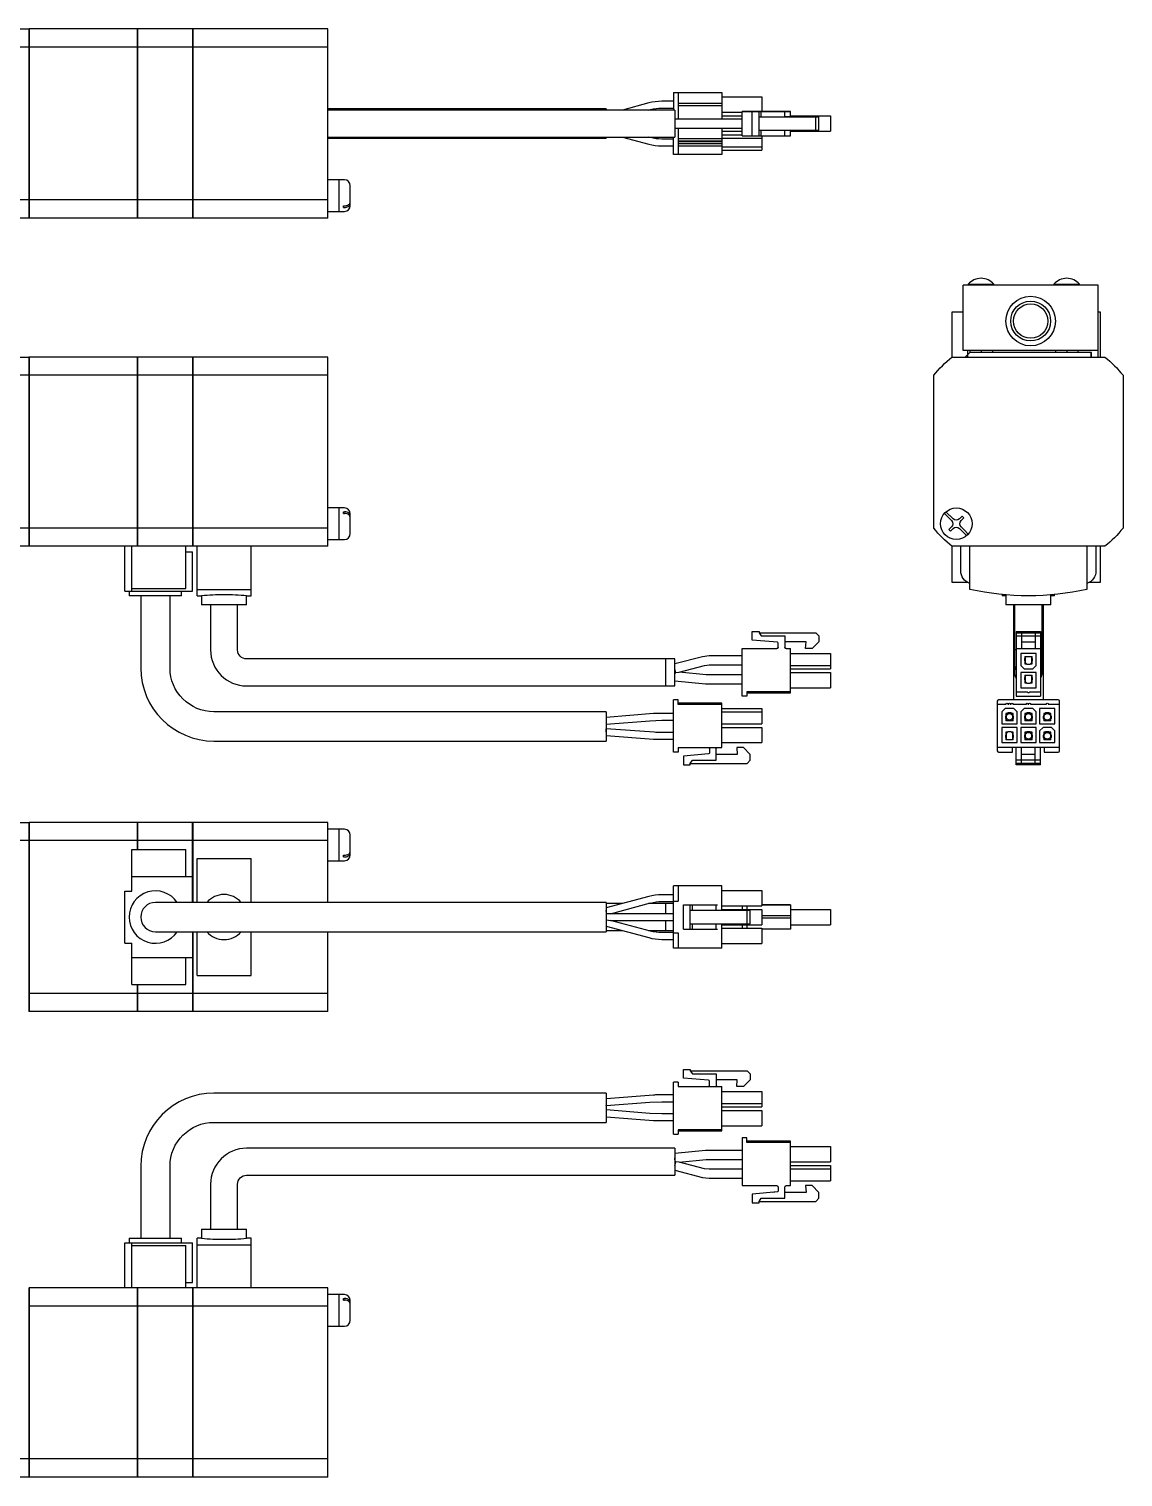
# Model space of a CAD drawing. Extents: x 0 to 561, y -8 to 349.
# Drawn here: x 318.6 to 561.3, y 27.5 to 349 of the extents above; entities that cross this region are included whole.
import ezdxf

# ---------------------------------------------------------------- set-up
doc = ezdxf.new("R2010")
doc.units = 0
doc.header["$LTSCALE"] = 0.5
doc.layers.add('MSM_CONTINUOUS', color=7, linetype='CONTINUOUS')

msp = doc.modelspace()

# ---------------------------------------------------------------- linework, layer by layer
at = {"layer": 'MSM_CONTINUOUS'}
for p, q in [((299.87, 349), (318.57, 349)), ((318.57, 349), (318.57, 307)), ((318.62, 348.95), (318.57, 348.95)), ((318.62, 349), (318.62, 307)), ((342.57, 349), (318.62, 349)), ((342.57, 349), (342.57, 307)), ((342.62, 348.95), (342.57, 348.95)), ((342.62, 349), (342.62, 307)), ((354.87, 349), (342.62, 349)), ((354.87, 349), (354.87, 307)), ((354.92, 348.95), (354.87, 348.95)), ((354.92, 349), (354.92, 307)), ((384.87, 349), (354.92, 349)), ((384.87, 307), (384.87, 349)), ((318.57, 344.97), (309.87, 344.97)), ((318.62, 344.72), (318.57, 344.72)), ((342.57, 344.97), (318.62, 344.97)), ((342.62, 344.72), (342.57, 344.72)), ((354.87, 344.97), (342.62, 344.97)), ((354.92, 344.72), (354.87, 344.72)), ((384.87, 344.97), (354.92, 344.97)), ((461.62, 334.9), (461.62, 331)), ((461.62, 334.9), (472.32, 334.9)), ((462.62, 334.9), (462.62, 329)), ((472.32, 334.9), (472.32, 329)), ((446.62, 331.25), (384.87, 331.25)), ((445.62, 331.25), (445.62, 331)), ((446.62, 331.25), (446.62, 331)), ((456.11, 332.58), (450.25, 331)), ((461.62, 332.95), (458.99, 332.95)), ((458.99, 331.45), (461.62, 331.45)), ((472.32, 332.45), (462.62, 332.45)), ((472.32, 331.95), (462.62, 331.95)), ((472.32, 333.9), (481.22, 333.9)), ((481.22, 333.9), (481.22, 330.7)), ((461.87, 331), (384.87, 331)), ((456.04, 331), (456.5, 331.13)), ((461.87, 331), (461.87, 325)), ((468.78, 329), (461.87, 329)), ((468.25, 329), (461.87, 329)), ((469.51, 329), (468.25, 329)), ((468.97, 329), (468.78, 329)), ((476.87, 329), (468.97, 329)), ((476.87, 329), (469.51, 329)), ((472.32, 330.5), (476.87, 330.5)), ((472.32, 329.7), (476.87, 329.7)), ((476.87, 330.7), (484.52, 330.7)), ((476.87, 330.7), (476.87, 330.7)), ((477.87, 330.7), (476.87, 330.7)), ((476.87, 325.3), (476.87, 330.7)), ((487.57, 330.7), (477.87, 330.7)), ((479.07, 325.3), (479.07, 330.7)), ((479.07, 330.7), (480.57, 330.7)), ((484.64, 330.7), (479.07, 330.7)), ((480.57, 325.3), (480.57, 330.7)), ((480.57, 330.7), (481.07, 330.7)), ((480.57, 329.5), (493.17, 329.5)), ((481.07, 329.5), (481.07, 330.7)), ((481.07, 330.7), (486.32, 330.7)), ((484.52, 330.7), (484.82, 330.7)), ((484.82, 330.7), (484.64, 330.7)), ((486.32, 329.5), (486.32, 330.7)), ((486.32, 330.7), (486.62, 330.7)), ((486.62, 329.5), (486.32, 329.5)), ((491.01, 329.5), (486.32, 329.5)), ((486.62, 330.7), (487.57, 330.7)), ((487.57, 329.5), (487.57, 330.7)), ((487.57, 330.7), (487.57, 330.7)), ((487.57, 329.7), (496.47, 329.7)), ((487.57, 329.7), (496.47, 329.7)), ((487.57, 329.7), (496.47, 329.7)), ((490.87, 329.5), (491.01, 329.5)), ((492.37, 329.5), (491.01, 329.5)), ((493.87, 329.5), (492.37, 329.5)), ((493.17, 326.5), (493.17, 329.5)), ((493.17, 329.5), (493.87, 329.5)), ((493.87, 326.5), (493.87, 329.5)), ((496.47, 329.7), (496.47, 326.3)), ((384.87, 325), (461.87, 325)), ((384.87, 324.75), (446.62, 324.75)), ((445.62, 325), (445.62, 324.75)), ((446.62, 325), (446.62, 324.75)), ((450.25, 325), (456.11, 323.43)), ((456.5, 324.88), (456.04, 325)), ((461.62, 321.1), (461.62, 325)), ((461.87, 327), (468.25, 327)), ((462.62, 327), (462.62, 321.1)), ((468.25, 327), (469.51, 327)), ((469.51, 327), (476.87, 327)), ((472.32, 327), (472.32, 321.1)), ((472.32, 326.3), (476.87, 326.3)), ((472.32, 325.5), (476.87, 325.5)), ((472.32, 324.75), (481.22, 324.75)), ((476.87, 325.3), (479.07, 325.3)), ((479.07, 325.3), (480.57, 325.3)), ((480.57, 326.5), (493.17, 326.5)), ((480.57, 325.3), (481.07, 325.3)), ((481.07, 325.3), (481.07, 326.5)), ((481.07, 325.3), (486.32, 325.3)), ((481.22, 325.3), (481.22, 322.1)), ((486.32, 325.3), (486.32, 326.5)), ((486.32, 325.3), (486.62, 325.3)), ((486.62, 325.3), (487.57, 325.3)), ((487.57, 325.3), (487.57, 326.5)), ((487.57, 326.3), (496.47, 326.3)), ((493.17, 326.5), (493.87, 326.5)), ((461.62, 324.55), (459, 324.55)), ((459, 323.05), (461.62, 323.05)), ((472.32, 324.6), (462.62, 324.6)), ((472.32, 324.1), (462.62, 324.1)), ((472.32, 324.05), (462.62, 324.05)), ((472.32, 323.55), (462.62, 323.55)), ((472.32, 323.5), (462.62, 323.5)), ((472.32, 323), (462.62, 323)), ((472.32, 322.85), (481.22, 322.85)), ((472.32, 322.1), (481.22, 322.1)), ((472.32, 321.1), (461.62, 321.1)), ((387.37, 315.5), (384.87, 315.5)), ((387.37, 308.5), (387.37, 315.5)), ((387.42, 315.45), (387.37, 315.45)), ((387.42, 308.5), (387.42, 315.5)), ((388.57, 315.5), (387.42, 315.5)), ((389.87, 309.8), (389.87, 314.2)), ((318.57, 311.03), (309.87, 311.03)), ((318.62, 311.29), (318.57, 311.29)), ((342.57, 311.03), (318.62, 311.03)), ((342.62, 311.29), (342.57, 311.29)), ((354.87, 311.03), (342.62, 311.03)), ((354.92, 311.29), (354.87, 311.29)), ((384.87, 311.03), (354.92, 311.03)), ((388.37, 309.71), (388.57, 309.71)), ((388.37, 309.36), (388.37, 309.71)), ((388.37, 309.36), (388.57, 309.36)), ((318.57, 307), (303.37, 307)), ((318.62, 307.05), (318.57, 307.05)), ((342.57, 307), (318.62, 307)), ((342.62, 307.05), (342.57, 307.05)), ((354.87, 307), (342.62, 307)), ((354.92, 307.05), (354.87, 307.05)), ((384.87, 307), (354.92, 307)), ((384.87, 308.5), (387.37, 308.5)), ((387.37, 308.55), (387.42, 308.55)), ((387.42, 308.5), (388.57, 308.5)), ((525.85, 277.65), (525.85, 292.15)), ((555.85, 292.15), (525.85, 292.15)), ((527, 292.31), (532.7, 292.31)), ((527, 292.31), (527, 292.15)), ((532.7, 292.15), (532.7, 292.31)), ((546, 292.31), (551.7, 292.31)), ((546, 292.31), (546, 292.15)), ((551.7, 292.15), (551.7, 292.31)), ((555.85, 276.15), (555.85, 292.15)), ((523.35, 286.15), (523.35, 276.15)), ((525.85, 286.15), (523.35, 286.15)), ((556.35, 286.15), (555.85, 286.15)), ((556.35, 276.15), (556.35, 286.15)), ((555.85, 277.65), (525.85, 277.65)), ((527.35, 277.15), (526.35, 276.15)), ((526.85, 277.65), (526.85, 276.15)), ((527.35, 277.65), (527.35, 277.15)), ((554.35, 277.15), (527.35, 277.15)), ((529.85, 277.65), (529.85, 277.15)), ((532.35, 277.65), (532.35, 277.15)), ((546.35, 277.65), (546.35, 277.15)), ((548.85, 277.65), (548.85, 277.15)), ((551.35, 277.65), (551.35, 277.15)), ((554.25, 276.15), (554.25, 277.15)), ((554.35, 276.15), (554.35, 277.15)), ((299.87, 276.15), (318.57, 276.15)), ((318.57, 276.15), (318.57, 234.15)), ((318.62, 276.1), (318.57, 276.1)), ((318.62, 276.15), (318.62, 234.15)), ((342.57, 276.15), (318.62, 276.15)), ((342.57, 276.15), (342.57, 234.15)), ((342.62, 276.1), (342.57, 276.1)), ((342.62, 276.15), (342.62, 234.15)), ((354.87, 276.15), (342.62, 276.15)), ((354.87, 276.15), (354.87, 234.15)), ((354.92, 276.1), (354.87, 276.1)), ((354.92, 276.15), (354.92, 234.15)), ((384.87, 276.15), (354.92, 276.15)), ((384.87, 234.15), (384.87, 276.15)), ((523.38, 276.15), (557.32, 276.15)), ((318.57, 272.12), (309.87, 272.12)), ((318.62, 271.87), (318.57, 271.87)), ((342.57, 272.12), (318.62, 272.12)), ((342.62, 271.87), (342.57, 271.87)), ((354.87, 272.12), (342.62, 272.12)), ((354.92, 271.87), (354.87, 271.87)), ((384.87, 272.12), (354.92, 272.12)), ((519.35, 238.18), (519.35, 272.12)), ((561.35, 272.12), (561.35, 238.18)), ((387.37, 242.65), (384.87, 242.65)), ((387.37, 235.65), (387.37, 242.65)), ((387.42, 242.6), (387.37, 242.6)), ((387.42, 235.65), (387.42, 242.65)), ((388.57, 242.65), (387.42, 242.65)), ((388.37, 241.8), (388.57, 241.8)), ((388.37, 241.45), (388.37, 241.8)), ((388.37, 241.45), (388.57, 241.45)), ((389.87, 236.95), (389.87, 241.35)), ((523.29, 239.86), (521.7, 241.45)), ((522.06, 241.8), (523.64, 240.21)), ((318.57, 238.18), (309.87, 238.18)), ((318.62, 238.44), (318.57, 238.44)), ((342.57, 238.18), (318.62, 238.18)), ((342.62, 238.44), (342.57, 238.44)), ((354.87, 238.18), (342.62, 238.18)), ((354.92, 238.44), (354.87, 238.44)), ((384.87, 238.18), (354.92, 238.18)), ((522.69, 237.85), (523.29, 238.45)), ((523.64, 238.09), (523.04, 237.49)), ((525.05, 240.21), (525.66, 240.82)), ((525.72, 237.43), (525.05, 238.09)), ((526.01, 240.46), (525.41, 239.86)), ((525.41, 238.45), (526.07, 237.79)), ((525.66, 240.82), (526.01, 240.46)), ((384.87, 235.65), (387.37, 235.65)), ((387.37, 235.7), (387.42, 235.7)), ((387.42, 235.65), (388.57, 235.65)), ((523.04, 237.49), (522.69, 237.85)), ((526.64, 236.51), (525.72, 237.43)), ((526.07, 237.79), (526.99, 236.86)), ((318.57, 234.15), (299.87, 234.15)), ((318.62, 234.2), (318.57, 234.2)), ((354.87, 234.15), (318.62, 234.15)), ((339.87, 224.15), (339.87, 234.15)), ((341.37, 224.15), (341.37, 234.15)), ((342.62, 234.2), (342.57, 234.2)), ((353.37, 224.75), (353.37, 234.15)), ((353.37, 232.95), (354.87, 232.95)), ((354.92, 234.2), (354.87, 234.2)), ((354.87, 224.15), (354.87, 232.95)), ((384.87, 234.15), (354.92, 234.15)), ((355.87, 223.16), (355.87, 234.15)), ((367.87, 223.16), (367.87, 234.15)), ((523.35, 234.18), (523.35, 226.15)), ((557.32, 234.15), (523.38, 234.15)), ((525.35, 228.73), (525.35, 234.15)), ((527.35, 224.58), (527.35, 234.15)), ((553.35, 234.15), (553.35, 224.58)), ((555.35, 234.15), (555.35, 228.73)), ((556.35, 226.15), (556.35, 234.15)), ((523.35, 226.15), (526.82, 226.15)), ((553.88, 226.15), (556.35, 226.15)), ((339.87, 224.15), (354.87, 224.15)), ((340.8, 224.15), (340.8, 223.15)), ((352.44, 223.15), (340.8, 223.15)), ((341.37, 224.75), (353.37, 224.75)), ((343.37, 223.15), (343.37, 207.15)), ((349.87, 207.15), (349.87, 223.15)), ((352.44, 223.15), (352.44, 224.15)), ((355.87, 224.58), (367.87, 224.58)), ((355.87, 223.16), (356.87, 223.16)), ((356.87, 223.16), (356.87, 221.15)), ((366.87, 223.16), (367.87, 223.16)), ((366.87, 221.15), (366.87, 223.16)), ((534.53, 223.44), (534.53, 223.15)), ((535.35, 223.15), (534.53, 223.15)), ((535.35, 223.37), (535.35, 221.15)), ((545.35, 221.15), (545.35, 223.37)), ((546.17, 223.15), (545.35, 223.15)), ((546.17, 223.15), (546.17, 223.44)), ((366.87, 221.15), (356.87, 221.15)), ((358.87, 221.15), (358.87, 211.15)), ((364.87, 211.15), (364.87, 221.15)), ((545.35, 221.15), (535.35, 221.15)), ((537.1, 200.05), (537.1, 221.15)), ((537.35, 206.15), (537.35, 221.15)), ((543.35, 221.15), (543.35, 206.15)), ((543.6, 221.15), (543.6, 200.05)), ((479.07, 213.34), (479.07, 215.25)), ((479.07, 215.25), (480.57, 215.25)), ((479.07, 215.25), (480.57, 215.25)), ((484.64, 212.85), (479.07, 213.34)), ((480.57, 215.25), (480.57, 214.95)), ((480.57, 214.95), (481.07, 214.25)), ((480.57, 214.95), (493.17, 214.95)), ((480.57, 214.95), (493.17, 214.95)), ((481.07, 214.25), (486.32, 214.25)), ((484.82, 211.75), (484.82, 212.65)), ((486.32, 214.25), (486.32, 211.75)), ((491.01, 212.95), (486.32, 212.95)), ((490.87, 211.45), (491.01, 212.95)), ((490.87, 211.45), (491.01, 212.95)), ((493.87, 212.95), (492.37, 211.45)), ((493.17, 214.95), (493.87, 214.25)), ((493.17, 214.95), (493.87, 214.25)), ((493.87, 214.25), (493.87, 212.95)), ((537.65, 215.25), (537.65, 200.85)), ((537.65, 215.25), (543.05, 215.25)), ((537.65, 214.95), (543.05, 214.95)), ((537.65, 214.25), (543.05, 214.25)), ((538.85, 214.95), (538.85, 211.45)), ((538.85, 212.95), (541.85, 212.95)), ((541.85, 214.95), (541.85, 211.45)), ((543.05, 215.25), (543.05, 200.85)), ((461.87, 209.15), (366.87, 209.15)), ((459.87, 203.15), (459.87, 209.15)), ((468, 209.63), (461.87, 208.04)), ((461.87, 203.15), (461.87, 209.15)), ((469.51, 209.83), (468, 209.63)), ((476.87, 209.83), (469.51, 209.83)), ((476.87, 211.45), (484.52, 211.45)), ((476.87, 200.85), (476.87, 211.45)), ((476.87, 211.45), (484.52, 211.45)), ((484.53, 211.45), (484.52, 211.45)), ((486.62, 211.45), (487.57, 211.45)), ((486.62, 211.45), (487.57, 211.45)), ((486.62, 211.45), (486.62, 211.45)), ((487.57, 201.6), (487.57, 211.45)), ((487.57, 210.35), (496.47, 210.35)), ((487.57, 210.35), (496.47, 210.35)), ((492.37, 211.45), (490.87, 211.45)), ((496.47, 210.35), (496.47, 206.95)), ((537.35, 209.15), (537.1, 209.15)), ((537.65, 211.15), (537.35, 211.15)), ((537.65, 211.45), (543.05, 211.45)), ((538.65, 210.35), (538.65, 207.7)), ((542.05, 210.35), (538.65, 210.35)), ((539.45, 209.2), (539.45, 208.7)), ((539.6, 209.2), (539.45, 209.2)), ((539.55, 209.7), (541.15, 209.7)), ((539.55, 209.7), (539.55, 209.2)), ((539.6, 209.7), (539.6, 208.33)), ((541.1, 208.33), (541.1, 209.7)), ((541.1, 209.2), (541.25, 209.2)), ((541.15, 209.2), (541.15, 209.7)), ((541.25, 208.7), (541.25, 209.2)), ((542.05, 207.7), (542.05, 210.35)), ((543.35, 211.15), (543.05, 211.15)), ((543.6, 209.15), (543.35, 209.15)), ((462.09, 206.16), (461.87, 207)), ((462.09, 206.16), (461.87, 207)), ((461.87, 205.3), (461.97, 206.3)), ((462.06, 206.29), (461.97, 206.3)), ((462.09, 206.16), (462.82, 206.22)), ((462.82, 206.22), (468.51, 207.7)), ((468.87, 205.63), (462.82, 206.22)), ((468.51, 207.7), (469.51, 207.83)), ((469.51, 207.83), (476.87, 207.83)), ((487.57, 207.7), (496.47, 207.7)), ((487.57, 206.95), (496.47, 206.95)), ((487.57, 206.15), (496.47, 206.15)), ((487.57, 206.15), (496.47, 206.15)), ((496.47, 206.15), (496.47, 202.75)), ((538.65, 207.7), (539.4, 206.95)), ((542.05, 206.15), (538.65, 206.15)), ((538.65, 206.15), (538.65, 202.75)), ((539.4, 206.95), (541.3, 206.95)), ((539.45, 208.7), (539.6, 208.7)), ((539.55, 208.7), (539.55, 208.05)), ((539.55, 208.05), (539.87, 208.05)), ((539.6, 208.33), (539.97, 207.95)), ((539.97, 207.95), (540.72, 207.95)), ((540.72, 207.95), (541.1, 208.33)), ((540.82, 208.05), (541.15, 208.05)), ((541.1, 208.7), (541.25, 208.7)), ((541.15, 208.05), (541.15, 208.7)), ((541.3, 206.95), (542.05, 207.7)), ((542.05, 202.75), (542.05, 206.15)), ((366.87, 203.15), (461.87, 203.15)), ((461.87, 204.3), (468.68, 203.64)), ((468.68, 203.64), (468.97, 203.63)), ((468.97, 205.63), (468.87, 205.63)), ((476.87, 205.63), (468.97, 205.63)), ((468.97, 203.63), (476.87, 203.63)), ((487.57, 202.75), (496.47, 202.75)), ((538.65, 202.75), (542.05, 202.75)), ((539.6, 205), (539.45, 205)), ((539.45, 205), (539.45, 204.5)), ((539.45, 204.5), (539.6, 204.5)), ((539.55, 205.5), (539.55, 205)), ((539.55, 205.5), (541.15, 205.5)), ((539.55, 204.5), (539.55, 203.85)), ((539.55, 203.85), (539.87, 203.85)), ((539.6, 205.5), (539.6, 204.13)), ((539.6, 204.13), (539.97, 203.75)), ((539.97, 203.75), (540.72, 203.75)), ((540.72, 203.75), (541.1, 204.13)), ((540.82, 203.85), (541.15, 203.85)), ((541.1, 204.13), (541.1, 205.5)), ((541.1, 205), (541.25, 205)), ((541.1, 204.5), (541.25, 204.5)), ((541.15, 205), (541.15, 205.5)), ((541.15, 203.85), (541.15, 204.5)), ((541.25, 204.5), (541.25, 205)), ((461.62, 188.45), (461.62, 200.05)), ((462.62, 200.05), (461.62, 200.05)), ((462.62, 199.05), (462.62, 200.05)), ((477.87, 200.85), (476.87, 200.85)), ((487.57, 201.85), (477.87, 201.85)), ((477.87, 201.85), (477.87, 200.85)), ((477.87, 201.6), (487.57, 201.6)), ((533.45, 199.75), (533.45, 188.75)), ((546.95, 200.05), (533.75, 200.05)), ((537.65, 201.85), (540.1, 201.85)), ((537.65, 200.85), (543.05, 200.85)), ((540.6, 201.85), (543.05, 201.85)), ((547.25, 188.75), (547.25, 199.75)), ((446.62, 197.4), (359.62, 197.4)), ((446.62, 197.4), (446.62, 190.9)), ((457.17, 196.99), (446.62, 196.16)), ((461.62, 197.03), (458.02, 197.03)), ((472.32, 199.3), (462.62, 199.3)), ((472.32, 199.05), (462.62, 199.05)), ((472.32, 189.45), (472.32, 199.3)), ((472.32, 198.15), (481.22, 198.15)), ((472.32, 197.4), (481.22, 197.4)), ((481.22, 198.15), (481.22, 194.75)), ((535.35, 199.05), (533.45, 199.05)), ((535.2, 198.15), (534.45, 197.4)), ((534.45, 197.4), (534.45, 194.75)), ((537.1, 198.15), (535.2, 198.15)), ((535.4, 196.4), (535.25, 196.4)), ((535.25, 196.4), (535.25, 195.9)), ((535.35, 197.05), (535.35, 196.4)), ((535.67, 197.05), (535.35, 197.05)), ((535.67, 197.05), (535.4, 196.78)), ((535.4, 196.78), (535.4, 195.4)), ((535.77, 197.15), (535.67, 197.05)), ((536.52, 197.15), (535.77, 197.15)), ((535.9, 199.05), (535.85, 199.05)), ((536.36, 197), (536.81, 196.86)), ((536.45, 199.05), (536.4, 199.05)), ((536.9, 196.78), (536.52, 197.15)), ((536.95, 197.05), (536.62, 197.05)), ((536.9, 195.4), (536.9, 196.78)), ((537.05, 196.4), (536.9, 196.4)), ((539.82, 199.05), (536.95, 199.05)), ((536.95, 196.4), (536.95, 197.05)), ((537.05, 195.9), (537.05, 196.4)), ((537.85, 197.4), (537.1, 198.15)), ((537.85, 194.75), (537.85, 197.4)), ((539.4, 198.15), (538.65, 197.4)), ((538.65, 197.4), (538.65, 194.75)), ((541.3, 198.15), (539.4, 198.15)), ((539.6, 196.4), (539.45, 196.4)), ((539.45, 196.4), (539.45, 195.9)), ((539.87, 197.05), (539.55, 197.05)), ((539.55, 197.05), (539.55, 196.4)), ((539.97, 197.15), (539.6, 196.78)), ((539.6, 196.78), (539.6, 195.4)), ((540.72, 197.15), (539.97, 197.15)), ((540.37, 199.05), (540.32, 199.05)), ((541.1, 196.78), (540.72, 197.15)), ((541.15, 197.05), (540.82, 197.05)), ((544.3, 199.05), (540.87, 199.05)), ((541.1, 195.4), (541.1, 196.78)), ((541.25, 196.4), (541.1, 196.4)), ((541.15, 196.4), (541.15, 197.05)), ((541.25, 195.9), (541.25, 196.4)), ((542.05, 197.4), (541.3, 198.15)), ((542.05, 194.75), (542.05, 197.4)), ((546.25, 198.15), (542.85, 198.15)), ((542.85, 198.15), (542.85, 194.75)), ((543.8, 196.4), (543.65, 196.4)), ((543.65, 196.4), (543.65, 195.9)), ((544.07, 197.05), (543.75, 197.05)), ((543.75, 197.05), (543.75, 196.4)), ((544.17, 197.15), (543.8, 196.78)), ((543.8, 196.78), (543.8, 195.4)), ((544.33, 197), (543.88, 196.86)), ((544.92, 197.15), (544.17, 197.15)), ((547.25, 199.05), (544.8, 199.05)), ((545.3, 196.78), (544.92, 197.15)), ((545.35, 197.05), (545.02, 197.05)), ((545.3, 195.4), (545.3, 196.78)), ((545.45, 196.4), (545.3, 196.4)), ((545.35, 196.4), (545.35, 197.05)), ((545.45, 195.9), (545.45, 196.4)), ((546.25, 194.75), (546.25, 198.15)), ((446.62, 192.9), (446.68, 193.65)), ((446.68, 193.65), (446.62, 193.63)), ((446.68, 194.66), (456.36, 195.43)), ((457.31, 192.85), (446.68, 193.65)), ((456.36, 195.43), (459, 195.53)), ((459, 195.53), (461.62, 195.53)), ((472.32, 194.75), (481.22, 194.75)), ((472.32, 193.95), (481.22, 193.95)), ((481.22, 193.95), (481.22, 190.55)), ((534.45, 194.75), (537.85, 194.75)), ((534.45, 193.95), (534.45, 190.55)), ((537.85, 193.95), (534.45, 193.95)), ((535.25, 195.9), (535.4, 195.9)), ((535.35, 195.9), (535.35, 195.4)), ((536.95, 195.4), (535.35, 195.4)), ((535.77, 192.95), (535.67, 192.85)), ((536.52, 192.95), (535.77, 192.95)), ((536.46, 195.4), (535.93, 195.56)), ((536.9, 192.58), (536.52, 192.95)), ((537.05, 195.9), (536.9, 195.9)), ((536.95, 195.4), (536.95, 195.9)), ((537.85, 190.55), (537.85, 193.95)), ((538.65, 194.75), (542.05, 194.75)), ((538.65, 193.95), (538.65, 190.55)), ((542.05, 193.95), (538.65, 193.95)), ((539.45, 195.9), (539.6, 195.9)), ((539.55, 195.9), (539.55, 195.4)), ((541.15, 195.4), (539.55, 195.4)), ((539.6, 195.4), (539.6, 195.49)), ((539.97, 192.95), (539.6, 192.58)), ((540.72, 192.95), (539.97, 192.95)), ((540.82, 192.85), (540.72, 192.95)), ((541.09, 195.4), (541.1, 195.49)), ((541.25, 195.9), (541.1, 195.9)), ((541.15, 195.4), (541.15, 195.9)), ((542.05, 190.55), (542.05, 193.95)), ((542.85, 194.75), (546.25, 194.75)), ((543.6, 193.95), (542.85, 193.2)), ((542.85, 193.2), (542.85, 190.55)), ((545.5, 193.95), (543.6, 193.95)), ((543.65, 195.9), (543.8, 195.9)), ((543.75, 195.9), (543.75, 195.4)), ((545.35, 195.4), (543.75, 195.4)), ((544.17, 192.95), (544.07, 192.85)), ((544.92, 192.95), (544.17, 192.95)), ((544.75, 192.8), (544.2, 192.95)), ((544.24, 195.4), (544.76, 195.56)), ((545.02, 192.85), (544.92, 192.95)), ((545.45, 195.9), (545.3, 195.9)), ((545.35, 195.4), (545.35, 195.9)), ((546.25, 193.2), (545.5, 193.95)), ((546.25, 190.55), (546.25, 193.2)), ((359.62, 190.9), (446.62, 190.9)), ((446.62, 192.15), (457.19, 191.36)), ((461.62, 192.83), (458, 192.83)), ((458, 191.33), (461.62, 191.33)), ((472.32, 190.55), (481.22, 190.55)), ((534.45, 190.55), (537.85, 190.55)), ((535.4, 192.2), (535.25, 192.2)), ((535.25, 192.2), (535.25, 191.7)), ((535.25, 191.7), (535.4, 191.7)), ((535.35, 192.85), (535.35, 192.2)), ((535.67, 192.85), (535.35, 192.85)), ((535.35, 191.7), (535.35, 191.2)), ((536.95, 191.2), (535.35, 191.2)), ((535.67, 192.85), (535.4, 192.58)), ((535.4, 192.58), (535.4, 191.2)), ((536.95, 192.85), (536.62, 192.85)), ((536.9, 191.2), (536.9, 192.58)), ((537.05, 192.2), (536.9, 192.2)), ((537.05, 191.7), (536.9, 191.7)), ((536.95, 192.2), (536.95, 192.85)), ((536.95, 191.2), (536.95, 191.7)), ((537.05, 191.7), (537.05, 192.2)), ((538.65, 190.55), (542.05, 190.55)), ((539.6, 192.2), (539.45, 192.2)), ((539.45, 192.2), (539.45, 191.7)), ((539.45, 191.7), (539.6, 191.7)), ((539.87, 192.85), (539.55, 192.85)), ((539.55, 192.85), (539.55, 192.2)), ((539.55, 191.7), (539.55, 191.2)), ((541.15, 191.2), (539.55, 191.2)), ((539.6, 192.58), (539.6, 191.2)), ((541.15, 192.85), (540.82, 192.85)), ((541.1, 192.58), (540.82, 192.85)), ((541.1, 191.2), (541.1, 192.58)), ((541.25, 192.2), (541.1, 192.2)), ((541.25, 191.7), (541.1, 191.7)), ((541.15, 192.2), (541.15, 192.85)), ((541.15, 191.2), (541.15, 191.7)), ((541.25, 191.7), (541.25, 192.2)), ((542.85, 190.55), (546.25, 190.55)), ((543.8, 192.2), (543.65, 192.2)), ((543.65, 192.2), (543.65, 191.7)), ((543.65, 191.7), (543.8, 191.7)), ((544.07, 192.85), (543.75, 192.85)), ((543.75, 192.85), (543.75, 192.2)), ((543.75, 191.7), (543.75, 191.2)), ((545.35, 191.2), (543.75, 191.2)), ((544.07, 192.85), (543.8, 192.58)), ((543.8, 192.58), (543.8, 191.2)), ((543.8, 191.51), (544.35, 191.36)), ((545.3, 192.58), (545.02, 192.85)), ((545.35, 192.85), (545.02, 192.85)), ((545.3, 191.2), (545.3, 192.58)), ((545.45, 192.2), (545.3, 192.2)), ((545.45, 191.7), (545.3, 191.7)), ((545.35, 192.2), (545.35, 192.85)), ((545.35, 191.2), (545.35, 191.7)), ((545.45, 191.7), (545.45, 192.2)), ((462.62, 188.45), (461.62, 188.45)), ((462.62, 189.45), (462.62, 188.45)), ((462.62, 189.45), (472.32, 189.45)), ((469.39, 188.05), (463.82, 187.57)), ((463.82, 187.57), (463.82, 185.65)), ((465.32, 185.95), (465.82, 186.65)), ((465.82, 186.65), (471.07, 186.65)), ((469.57, 189.15), (469.57, 188.25)), ((471.07, 186.65), (471.07, 189.15)), ((475.76, 187.95), (471.07, 187.95)), ((475.62, 189.45), (475.76, 187.95)), ((477.12, 189.45), (475.62, 189.45)), ((478.62, 187.95), (477.12, 189.45)), ((477.92, 185.95), (478.62, 186.65)), ((478.62, 186.65), (478.62, 187.95)), ((547.25, 189.45), (533.45, 189.45)), ((533.75, 188.45), (536.85, 188.45)), ((536.85, 188.45), (536.85, 189.45)), ((537.65, 185.65), (537.65, 189.45)), ((543.05, 186.65), (537.65, 186.65)), ((538.85, 185.95), (538.85, 189.45)), ((541.85, 187.95), (538.85, 187.95)), ((541.85, 185.95), (541.85, 189.45)), ((543.05, 185.65), (543.05, 189.45)), ((543.85, 189.45), (543.85, 188.45)), ((543.85, 188.45), (546.95, 188.45)), ((463.82, 185.65), (465.32, 185.65)), ((465.32, 185.95), (477.92, 185.95)), ((465.32, 185.65), (465.32, 185.95)), ((543.05, 185.95), (537.65, 185.95)), ((543.05, 185.65), (537.65, 185.65)), ((303.37, 172.83), (318.57, 172.83)), ((318.57, 172.83), (318.57, 130.83)), ((318.62, 172.78), (318.57, 172.78)), ((318.62, 172.83), (318.62, 130.83)), ((342.57, 172.83), (318.62, 172.83)), ((342.57, 172.83), (342.57, 166.83)), ((342.62, 172.78), (342.57, 172.78)), ((342.62, 172.83), (342.62, 166.83)), ((354.87, 172.83), (342.62, 172.83)), ((354.87, 155.08), (354.87, 172.83)), ((354.92, 172.78), (354.87, 172.78)), ((354.92, 172.83), (354.92, 155.08)), ((384.87, 172.83), (354.92, 172.83)), ((384.87, 155.08), (384.87, 172.83)), ((387.37, 171.33), (384.87, 171.33)), ((387.37, 164.33), (387.37, 171.33)), ((387.42, 171.28), (387.37, 171.28)), ((387.42, 164.33), (387.42, 171.33)), ((388.57, 171.33), (387.42, 171.33)), ((318.57, 168.8), (309.87, 168.8)), ((318.62, 168.54), (318.57, 168.54)), ((342.57, 168.8), (318.62, 168.8)), ((342.62, 168.54), (342.57, 168.54)), ((354.87, 168.8), (342.62, 168.8)), ((354.92, 168.54), (354.87, 168.54)), ((384.87, 168.8), (354.92, 168.8)), ((389.87, 165.63), (389.87, 170.03)), ((341.37, 157.61), (341.37, 166.83)), ((341.37, 166.83), (353.37, 166.83)), ((353.37, 160.83), (353.37, 166.83)), ((355.87, 155.08), (355.87, 164.83)), ((355.87, 164.83), (367.87, 164.83)), ((367.87, 155.08), (367.87, 164.83)), ((384.87, 164.33), (387.37, 164.33)), ((387.37, 164.38), (387.42, 164.38)), ((387.42, 164.33), (388.57, 164.33)), ((388.37, 165.54), (388.57, 165.54)), ((388.37, 165.18), (388.37, 165.54)), ((388.37, 165.18), (388.57, 165.18)), ((341.37, 160.83), (354.87, 160.83)), ((339.87, 146.05), (339.87, 157.61)), ((339.87, 157.61), (341.37, 157.61)), ((461.62, 144.93), (461.62, 158.73)), ((472.32, 158.73), (461.62, 158.73)), ((462.62, 158.73), (462.62, 155.33)), ((472.32, 153.33), (472.32, 158.73)), ((472.32, 157.73), (481.22, 157.73)), ((481.22, 157.73), (481.22, 154.33)), ((446.62, 155.08), (346.62, 155.08)), ((456.11, 156.4), (446.62, 153.85)), ((446.62, 155.08), (446.62, 148.58)), ((450.25, 154.83), (446.62, 154.83)), ((447.65, 152.58), (456.5, 154.95)), ((461.62, 154.83), (456.04, 154.83)), ((461.62, 156.78), (459, 156.78)), ((459, 155.28), (461.62, 155.28)), ((459.87, 152.58), (459.87, 154.83)), ((461.62, 155.33), (462.62, 155.33)), ((463.82, 149.13), (463.82, 154.53)), ((463.82, 154.53), (471.37, 154.53)), ((465.32, 149.13), (465.32, 154.53)), ((465.82, 153.33), (465.82, 154.53)), ((471.07, 153.33), (471.07, 154.53)), ((472.32, 154.33), (481.22, 154.33)), ((476.87, 154.33), (476.87, 153.53)), ((477.87, 154.33), (477.87, 153.53)), ((481.22, 154.53), (484.52, 154.53)), ((481.22, 154.53), (486.32, 154.53)), ((487.57, 154.53), (481.22, 154.53)), ((484.64, 154.53), (481.22, 154.53)), ((484.52, 154.53), (484.82, 154.53)), ((484.82, 154.53), (484.64, 154.53)), ((486.32, 154.53), (486.62, 154.53)), ((486.62, 154.53), (487.57, 154.53)), ((487.57, 154.53), (487.57, 154.53)), ((487.57, 154.53), (487.57, 149.13)), ((446.62, 152.86), (446.71, 152.58)), ((461.62, 152.58), (446.62, 152.58)), ((446.76, 151.19), (447.65, 151.08)), ((465.32, 153.33), (478.62, 153.33)), ((472.32, 153.53), (481.22, 153.53)), ((477.92, 150.33), (477.92, 153.33)), ((478.62, 150.33), (478.62, 153.33)), ((481.22, 153.53), (481.22, 150.13)), ((487.57, 152.08), (481.22, 152.08)), ((487.57, 151.58), (481.22, 151.58)), ((487.57, 153.53), (496.47, 153.53)), ((487.57, 153.53), (496.47, 153.53)), ((487.57, 153.53), (496.47, 153.53)), ((496.47, 153.53), (496.47, 150.13)), ((346.62, 148.58), (446.62, 148.58)), ((354.87, 148.58), (354.87, 130.83)), ((354.92, 148.58), (354.92, 130.83)), ((355.87, 138.83), (355.87, 148.58)), ((367.87, 138.83), (367.87, 148.58)), ((384.87, 130.83), (384.87, 148.58)), ((446.62, 151.08), (446.72, 151.08)), ((446.62, 149.8), (456.11, 147.26)), ((446.62, 148.83), (450.25, 148.83)), ((447.65, 151.08), (461.62, 151.08)), ((456.5, 148.7), (447.65, 151.08)), ((456.04, 148.83), (461.62, 148.83)), ((456.72, 148.65), (456.5, 148.71)), ((461.62, 148.38), (458.99, 148.38)), ((459.87, 148.83), (459.87, 151.08)), ((461.62, 148.33), (462.62, 148.33)), ((462.62, 148.33), (462.62, 144.93)), ((463.82, 149.13), (471.37, 149.13)), ((465.32, 150.33), (478.62, 150.33)), ((465.82, 149.13), (465.82, 150.33)), ((471.07, 149.13), (471.07, 150.33)), ((472.32, 144.93), (472.32, 150.33)), ((472.32, 150.13), (481.22, 150.13)), ((472.32, 149.33), (481.22, 149.33)), ((476.87, 150.13), (476.87, 149.33)), ((477.87, 150.13), (477.87, 149.33)), ((481.22, 149.33), (481.22, 145.93)), ((487.57, 149.13), (481.22, 149.13)), ((487.57, 150.13), (496.47, 150.13)), ((339.87, 146.05), (341.37, 146.05)), ((341.37, 136.83), (341.37, 146.05)), ((458.99, 146.88), (461.62, 146.88)), ((472.32, 144.93), (461.62, 144.93)), ((472.32, 145.93), (481.22, 145.93)), ((341.37, 142.83), (354.87, 142.83)), ((353.37, 136.83), (353.37, 142.83)), ((355.87, 138.83), (367.87, 138.83)), ((318.62, 135.11), (318.57, 135.11)), ((341.37, 136.83), (353.37, 136.83)), ((342.57, 136.83), (342.57, 130.83)), ((342.62, 135.11), (342.57, 135.11)), ((342.62, 136.83), (342.62, 130.83)), ((354.92, 135.11), (354.87, 135.11)), ((342.57, 134.86), (318.62, 134.86)), ((354.87, 134.86), (342.62, 134.86)), ((384.87, 134.86), (354.92, 134.86)), ((318.62, 130.88), (318.57, 130.88)), ((342.57, 130.83), (318.62, 130.83)), ((342.62, 130.88), (342.57, 130.88)), ((354.87, 130.83), (342.62, 130.83)), ((354.92, 130.88), (354.87, 130.88)), ((384.87, 130.83), (354.92, 130.83)), ((463.82, 116.09), (463.82, 118)), ((463.82, 118), (465.32, 118)), ((469.39, 115.6), (463.82, 116.09)), ((465.32, 118), (465.32, 117.7)), ((465.32, 117.7), (465.82, 117)), ((465.32, 117.7), (477.92, 117.7)), ((465.82, 117), (471.07, 117)), ((471.07, 117), (471.07, 114.5)), ((477.92, 117.7), (478.62, 117)), ((478.62, 117), (478.62, 115.7)), ((446.62, 112.75), (359.62, 112.75)), ((446.62, 112.75), (446.62, 106.25)), ((462.62, 115.2), (461.62, 115.2)), ((461.62, 103.6), (461.62, 115.2)), ((462.62, 115.2), (462.62, 114.2)), ((462.62, 114.2), (472.32, 114.2)), ((469.57, 114.5), (469.57, 115.4)), ((475.76, 115.7), (471.07, 115.7)), ((472.32, 104.35), (472.32, 114.2)), ((472.32, 113.1), (481.22, 113.1)), ((475.62, 114.2), (475.76, 115.7)), ((477.12, 114.2), (475.62, 114.2)), ((478.62, 115.7), (477.12, 114.2)), ((481.22, 113.1), (481.22, 109.7)), ((457.19, 112.29), (446.62, 111.5)), ((446.68, 110), (446.62, 110.03)), ((446.68, 110), (456.36, 110.73)), ((456.36, 110.73), (458.99, 110.83)), ((461.62, 112.33), (458, 112.33)), ((458.99, 110.83), (461.62, 110.83)), ((472.32, 110.45), (481.22, 110.45)), ((472.32, 109.7), (481.22, 109.7)), ((359.62, 106.25), (446.62, 106.25)), ((446.62, 107.5), (457.17, 106.66)), ((456.36, 108.23), (446.68, 109)), ((459, 108.13), (456.36, 108.23)), ((458.02, 106.63), (461.62, 106.63)), ((461.62, 108.13), (459, 108.13)), ((472.32, 108.9), (481.22, 108.9)), ((481.22, 108.9), (481.22, 105.5)), ((461.62, 103.6), (462.62, 103.6)), ((472.32, 104.6), (462.62, 104.6)), ((462.62, 104.6), (462.62, 103.6)), ((462.62, 104.35), (472.32, 104.35)), ((472.32, 105.5), (481.22, 105.5)), ((461.87, 100.5), (366.87, 100.5)), ((461.87, 100.5), (461.87, 94.5)), ((468.68, 100.01), (461.87, 99.35)), ((468.97, 100.03), (468.68, 100.01)), ((476.87, 100.03), (468.97, 100.03)), ((477.87, 102.8), (476.87, 102.8)), ((477.87, 102.8), (476.87, 102.8)), ((476.87, 102.8), (476.87, 92.2)), ((477.87, 101.8), (477.87, 102.8)), ((487.57, 102.05), (477.87, 102.05)), ((487.57, 101.8), (477.87, 101.8)), ((487.57, 101.8), (477.87, 101.8)), ((487.57, 101.8), (487.57, 102.05)), ((487.57, 92.2), (487.57, 101.8)), ((487.57, 100.9), (496.47, 100.9)), ((487.57, 100.9), (496.47, 100.9)), ((496.47, 100.9), (496.47, 97.5)), ((343.37, 96.5), (343.37, 80.5)), ((349.87, 80.5), (349.87, 96.5)), ((461.97, 97.35), (461.87, 98.35)), ((461.87, 96.65), (462.09, 97.49)), ((461.97, 97.35), (462.06, 97.36)), ((462.82, 97.44), (462.09, 97.49)), ((462.82, 97.44), (468.87, 98.02)), ((468.51, 95.95), (462.82, 97.44)), ((468.87, 98.02), (468.97, 98.03)), ((468.97, 98.03), (476.87, 98.03)), ((487.57, 97.5), (496.47, 97.5)), ((487.57, 96.7), (496.47, 96.7)), ((487.57, 96.7), (496.47, 96.7)), ((496.47, 96.7), (496.47, 93.3)), ((366.87, 94.5), (461.87, 94.5)), ((461.87, 95.62), (468, 94.02)), ((468, 94.02), (469.51, 93.83)), ((469.51, 95.83), (468.51, 95.95)), ((476.87, 95.83), (469.51, 95.83)), ((469.51, 93.83), (476.87, 93.83)), ((487.57, 95.95), (496.47, 95.95)), ((487.57, 93.3), (496.47, 93.3)), ((358.87, 92.5), (358.87, 82.5)), ((364.87, 82.5), (364.87, 92.5)), ((476.87, 92.2), (484.52, 92.2)), ((484.64, 90.8), (479.07, 90.31)), ((484.64, 90.8), (479.07, 90.31)), ((479.07, 90.31), (479.07, 88.4)), ((484.64, 90.8), (483.49, 90.7)), ((484.64, 90.8), (483.49, 90.7)), ((483.49, 90.7), (483.49, 90.7)), ((484.82, 91.9), (484.82, 91)), ((486.32, 89.4), (486.32, 91.9)), ((491.01, 90.7), (486.32, 90.7)), ((491.01, 90.7), (486.32, 90.7)), ((486.62, 92.2), (487.57, 92.2)), ((490.87, 92.2), (491.01, 90.7)), ((492.37, 92.2), (490.87, 92.2)), ((492.37, 92.2), (490.87, 92.2)), ((493.87, 90.7), (492.37, 92.2)), ((493.87, 90.7), (492.37, 92.2)), ((493.87, 89.4), (493.87, 90.7)), ((479.07, 88.4), (480.57, 88.4)), ((480.57, 88.7), (481.07, 89.4)), ((480.57, 88.4), (480.57, 88.7)), ((480.57, 88.7), (493.17, 88.7)), ((481.07, 89.4), (486.32, 89.4)), ((493.17, 88.7), (493.87, 89.4)), ((340.8, 80.5), (352.44, 80.5)), ((340.8, 80.5), (340.8, 79.5)), ((352.44, 79.5), (352.44, 80.5)), ((355.87, 69.5), (355.87, 80.5)), ((356.87, 80.5), (355.87, 80.5)), ((356.87, 82.5), (366.87, 82.5)), ((356.87, 82.5), (356.87, 80.5)), ((366.87, 80.5), (366.87, 82.5)), ((367.87, 80.5), (366.87, 80.5)), ((367.87, 69.5), (367.87, 80.5)), ((339.87, 69.5), (339.87, 79.5)), ((339.87, 79.5), (354.87, 79.5)), ((341.37, 69.5), (341.37, 79.5)), ((341.37, 78.9), (353.37, 78.9)), ((353.37, 69.5), (353.37, 78.9)), ((354.87, 70.7), (354.87, 79.5)), ((355.87, 79.07), (367.87, 79.07)), ((318.57, 69.5), (318.57, 27.5)), ((318.62, 69.45), (318.57, 69.45)), ((318.62, 69.5), (318.62, 27.5)), ((354.87, 69.5), (318.62, 69.5)), ((342.57, 69.5), (342.57, 27.5)), ((342.62, 69.45), (342.57, 69.45)), ((342.62, 69.5), (342.62, 27.5)), ((353.37, 70.7), (354.87, 70.7)), ((354.87, 69.5), (354.87, 27.5)), ((354.92, 69.45), (354.87, 69.45)), ((354.92, 69.5), (354.92, 27.5)), ((384.87, 69.5), (354.92, 69.5)), ((384.87, 27.5), (384.87, 69.5)), ((387.37, 68), (384.87, 68)), ((387.37, 61), (387.37, 68)), ((387.42, 67.95), (387.37, 67.95)), ((387.42, 61), (387.42, 68)), ((388.57, 68), (387.42, 68)), ((318.62, 65.21), (318.57, 65.21)), ((342.57, 65.47), (318.62, 65.47)), ((342.62, 65.21), (342.57, 65.21)), ((354.87, 65.47), (342.62, 65.47)), ((354.92, 65.21), (354.87, 65.21)), ((384.87, 65.47), (354.92, 65.47)), ((388.37, 67.15), (388.57, 67.15)), ((388.37, 66.79), (388.37, 67.15)), ((388.37, 66.79), (388.57, 66.79)), ((389.87, 62.3), (389.87, 66.7)), ((384.87, 61), (387.37, 61)), ((387.37, 61.05), (387.42, 61.05)), ((387.42, 61), (388.57, 61)), ((318.57, 31.53), (309.87, 31.53)), ((318.62, 31.79), (318.57, 31.79)), ((342.57, 31.53), (318.62, 31.53)), ((342.62, 31.79), (342.57, 31.79)), ((354.87, 31.53), (342.62, 31.53)), ((354.92, 31.79), (354.87, 31.79)), ((384.87, 31.53), (354.92, 31.53)), ((318.57, 27.5), (299.87, 27.5)), ((318.62, 27.55), (318.57, 27.55)), ((342.57, 27.5), (318.62, 27.5)), ((342.62, 27.55), (342.57, 27.55)), ((354.87, 27.5), (342.62, 27.5)), ((354.92, 27.55), (354.87, 27.55)), ((384.87, 27.5), (354.92, 27.5))]:
    msp.add_line(p, q, dxfattribs=at)
for centre, radius in [((540.85, 284.15), 5.5), ((540.85, 284.15), 4.42), ((540.85, 284.15), 3.82), ((524.35, 239.15), 3.5), ((536.15, 196.28), 0.75), ((540.35, 196.28), 0.75), ((544.55, 196.28), 0.75), ((540.35, 192.08), 0.75), ((544.55, 192.08), 0.75)]:
    msp.add_circle(centre, radius, dxfattribs=at)
for centre, radius, start, end in [((458.99, 321.8), 11.15, 89.9911, 105.0006), ((458.99, 334.21), 11.15, 255.0015, 270.0068), ((388.57, 314.2), 1.3, 0, 90), ((388.59, 311.32), 1.61, 269.2584, 304.7863), ((388.57, 309.8), 1.3, 270, 360), ((388.59, 311.02), 1.66, 269.4455, 299.7231), ((388.99, 310.36), 0.891, 298.7486, 355.0367), ((389.07, 310.67), 0.809, 303.6126, 357.2927), ((529.85, 289.95), 3.7, 90, 140.3692), ((529.85, 289.95), 3.7, 39.6308, 90), ((548.85, 289.95), 3.7, 90, 140.3692), ((548.85, 289.95), 3.7, 39.6308, 90), ((388.57, 241.35), 1.3, 0, 90), ((388.65, 240.4), 1.41, 41.3743, 92.8178), ((388.66, 240.06), 1.39, 42.8199, 93.04), ((389.12, 240.85), 0.751, 1.7681, 38.8955), ((389.12, 240.5), 0.754, 5.8166, 41.8939), ((388.57, 236.95), 1.3, 270, 360), ((361.9, 162.64), 60.73, 90.0287, 94.7515), ((361.85, 162.69), 60.68, 85.2466, 89.9732), ((484.62, 212.65), 0.2, 360, 85), ((366.87, 211.15), 8, 180, 270), ((484.52, 211.75), 0.3, 270, 360), ((486.62, 211.75), 0.3, 180, 270), ((359.62, 207.15), 16.25, 180, 270), ((533.75, 199.75), 0.3, 90, 180), ((546.95, 199.75), 0.3, 360, 90), ((458.02, 186.28), 10.75, 90, 94.548), ((446.68, 194.73), 0.0773, 219.0479, 269.5838), ((458, 202.08), 10.75, 265.7108, 270), ((533.75, 188.75), 0.3, 180, 270), ((546.95, 188.75), 0.3, 270, 360), ((388.57, 170.03), 1.3, 0, 90), ((388.59, 167.15), 1.61, 269.2584, 304.7863), ((388.57, 165.63), 1.3, 270, 360), ((388.59, 166.84), 1.66, 269.4455, 299.7231), ((388.99, 166.18), 0.891, 298.7486, 355.0367), ((389.07, 166.5), 0.809, 303.6126, 357.2927), ((346.62, 151.83), 5.82, 33.9465, 326.0534), ((346.62, 151.83), 3.25, 90, 270), ((361.87, 151.83), 5, 40.5416, 139.4584), ((458.99, 145.63), 11.15, 89.9911, 105.0006), ((441.7, 151.7), 5.17, 9.8115, 17.9539), ((451.24, 149.51), 4.79, 159.3932, 164.5796), ((361.87, 151.83), 5, 220.5416, 319.4584), ((458.99, 157.99), 11.11, 255, 270.006), ((359.62, 96.5), 16.25, 90, 180), ((469.27, 114.5), 0.3, 270, 0), ((469.37, 115.4), 0.2, 0, 85), ((471.37, 114.5), 0.3, 180, 270), ((458, 101.58), 10.75, 90, 94.2892), ((446.68, 108.92), 0.0773, 90.4162, 140.9521), ((458.02, 117.38), 10.75, 265.452, 270), ((366.87, 92.5), 8, 90, 180), ((484.62, 91), 0.2, 275, 0), ((484.62, 91), 0.2, 275, 0), ((361.9, 140.97), 60.68, 265.2466, 269.9732), ((361.84, 141.02), 60.73, 270.0287, 274.7515), ((388.57, 66.7), 1.3, 0, 90), ((388.65, 65.74), 1.41, 41.3743, 92.8178), ((388.66, 65.41), 1.39, 42.8199, 93.04), ((389.12, 65.85), 0.754, 5.8166, 41.8939), ((389.12, 66.2), 0.751, 1.7681, 38.8955), ((388.57, 62.3), 1.3, 270, 360)]:
    msp.add_arc(centre, radius, start, end, dxfattribs=at)
at = {"layer": 'MSM_CONTINUOUS', "extrusion": (0, 0, -1)}
for centre, radius, start, end in [((-458.99, 321.8), 9.65, 75.0035, 90.008), ((-458.99, 334.21), 9.65, 269.9899, 284.9986), ((-540.35, 255.15), 27, 38.9424, 51.0576), ((-540.35, 255.15), 27, 128.9424, 141.0576), ((-540.35, 255.15), 27, 308.9424, 321.0576), ((-522.58, 239.15), 1, 135, 225), ((-524.35, 240.92), 1, 225, 315), ((-524.35, 237.39), 1, 45, 135), ((-526.12, 239.15), 1, 315, 45), ((-540.35, 255.15), 27, 218.9424, 231.0576), ((-528.35, 228.73), 3, 289.4712, 0), ((-552.35, 228.73), 3, 180, 250.5288), ((-540.35, 283.16), 60, 257.4867, 282.5133), ((-366.87, 211.15), 2, 270, 0), ((-484.52, 211.75), 0.3, 180, 270), ((-484.52, 211.75), 0.3, 180, 270), ((-486.62, 211.75), 0.3, 270, 0), ((-486.62, 211.75), 0.3, 270, 0), ((-540.35, 208.83), 1, 41.4089, 61.0443), ((-540.35, 208.83), 1, 118.9543, 138.5897), ((-359.62, 207.15), 9.75, 270, 0), ((-540.35, 206.15), 3, 334.1574, 25.8426), ((-540.35, 206.15), 3, 154.1574, 205.8427), ((-540.35, 204.63), 1, 41.4089, 61.0443), ((-540.35, 204.63), 1, 118.9543, 138.5897), ((-540.35, 201.85), 0.25, 179.9993, 359.9993), ((-535.6, 199.05), 0.25, 0, 180), ((-536.15, 199.05), 0.25, 0, 180), ((-536.7, 199.05), 0.25, 0, 180), ((-540.07, 199.05), 0.25, 0, 180), ((-540.62, 199.05), 0.25, 0, 180), ((-544.55, 199.05), 0.25, 0, 180), ((-458, 202.08), 9.25, 270, 274.2892), ((-469.27, 189.15), 0.3, 90, 180), ((-469.37, 188.25), 0.2, 180, 265), ((-471.37, 189.15), 0.3, 0, 90), ((-458.99, 145.62), 9.65, 75.0035, 90.008), ((-458.99, 157.99), 9.61, 269.9909, 285.0002), ((-459, 158.04), 9.66, 269.995, 283.4337), ((-359.62, 96.5), 9.75, 360, 90), ((-366.87, 92.5), 2, 360, 90), ((-484.52, 91.9), 0.3, 90, 180), ((-484.62, 91), 0.2, 180, 265), ((-484.62, 91), 0.2, 180, 265), ((-486.62, 91.9), 0.3, 360, 90)]:
    msp.add_arc(centre, radius, start, end, dxfattribs=at)

doc.saveas('drawing.dxf')
